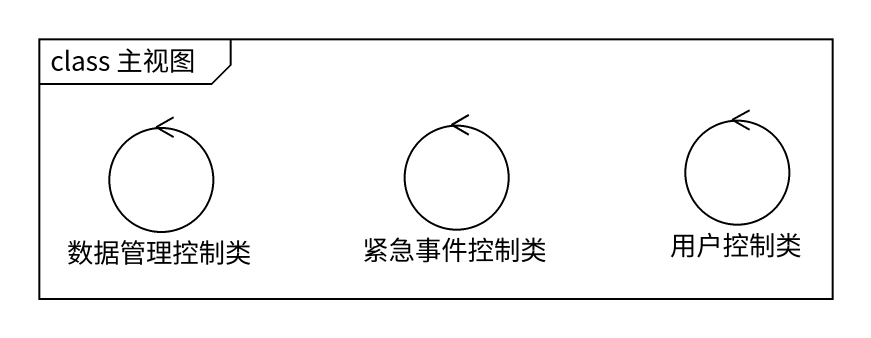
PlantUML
@startuml
mainframe class 主视图
control 数据管理控制类
control 紧急事件控制类
control 用户控制类
@enduml
